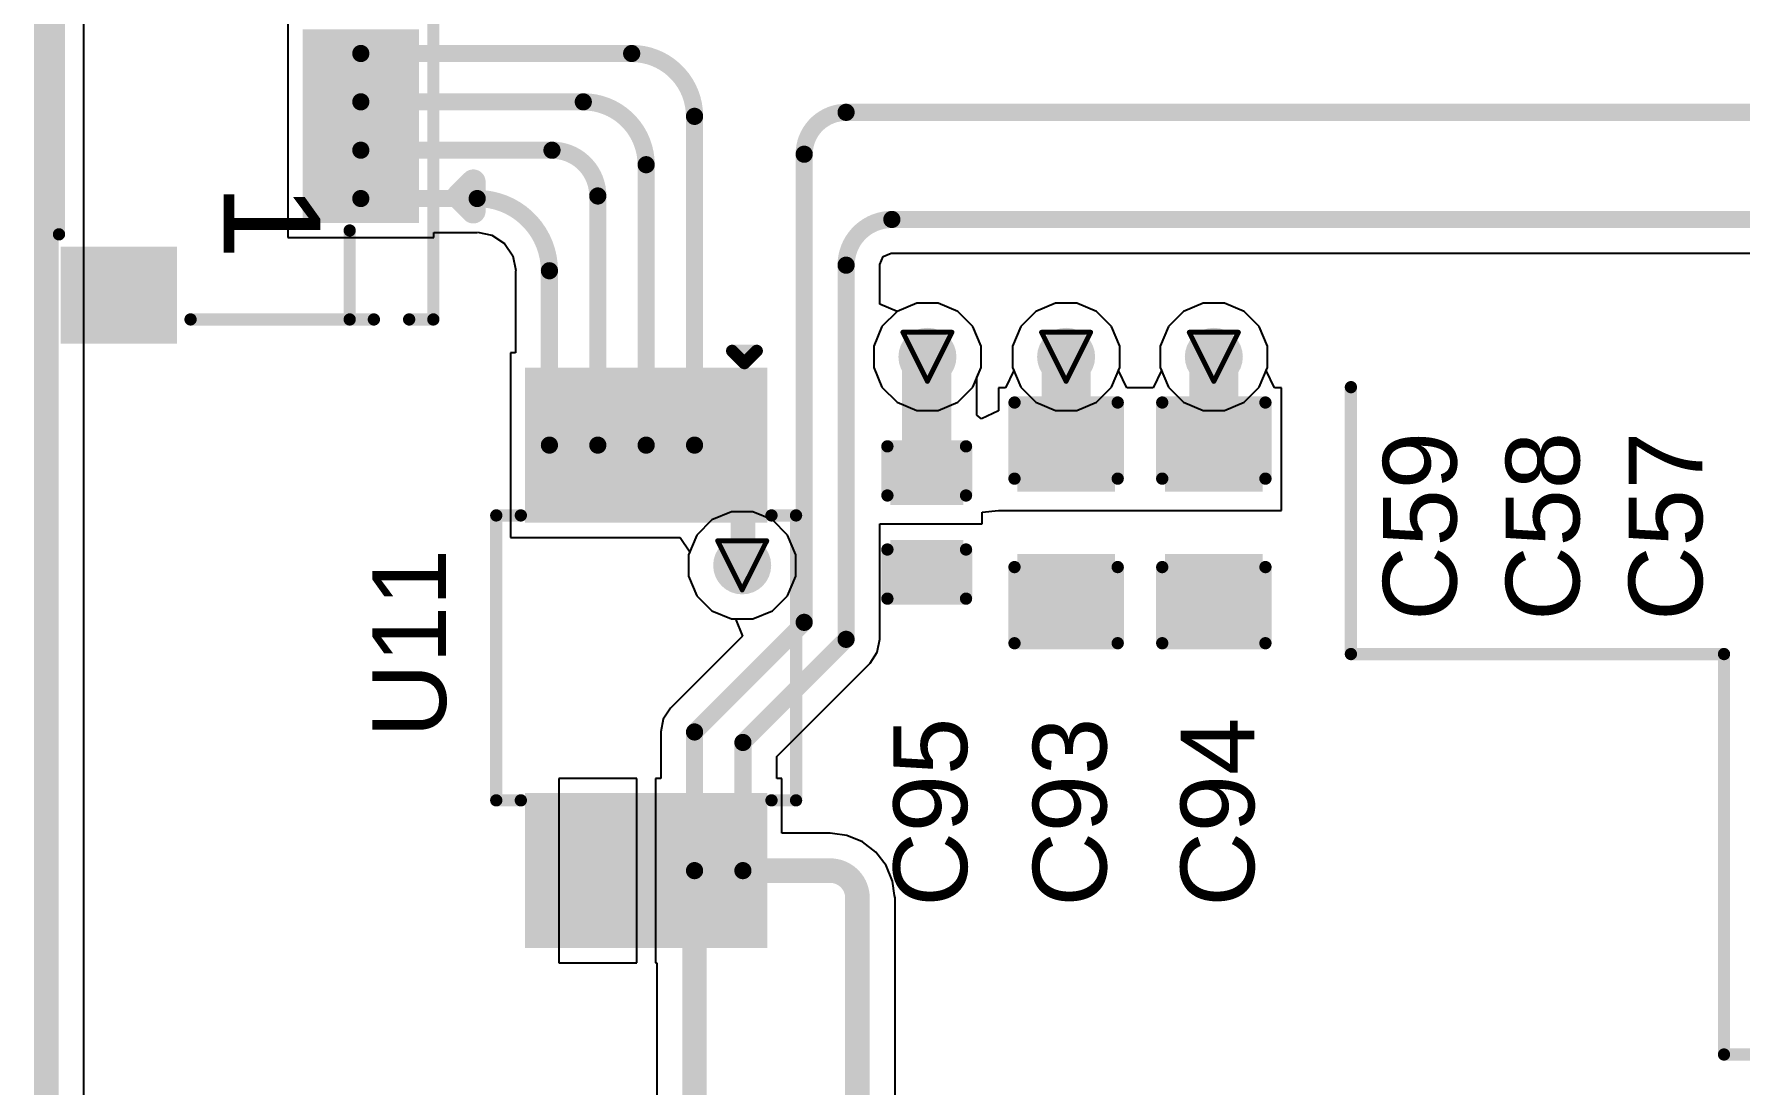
# Model space of a CAD drawing. Header units: inches. Extents: x 0 to 12.2, y 0 to 7.
# Drawn here: x -0.005 to 0.689, y 2.011 to 2.439 of the extents above; entities that cross this region are included whole.
import ezdxf

# ---------------------------------------------------------------- set-up
doc = ezdxf.new("R2010")
doc.units = ezdxf.units.IN
doc.header["$MEASUREMENT"] = 0
for name, color, linetype in [('Board Outline', 216, 'Continuous'), ('Bottom Layer', 5, 'Continuous'), ('Drill Drawing', 1, 'Continuous'), ('Layer 1', 16, 'Continuous'), ('Layer 2', 76, 'Continuous'), ('Top Layer', 1, 'Continuous'), ('Top Overlay', 2, 'Continuous'), ('Top Paste', 8, 'Continuous'), ('Top Solder', 216, 'Continuous'), ('Via Holes', 16, 'Continuous')]:
    doc.layers.add(name, color=color, linetype=linetype)
doc.styles.add('Arial', font='', dxfattribs={"height": 0.2})
doc.styles.get('Arial').set_extended_font_data('Arial')

# ---------------------------------------------------------------- blocks, each defined once
blk = doc.blocks.new('10_MSOP_20')
at = {"layer": 'Top Layer'}
for points in [[(-0.11417, 0.04528), (-0.05906, 0.04528), (-0.05906, 0.03346), (-0.11417, 0.03346)], [(0.05906, 0.04528), (0.11417, 0.04528), (0.11417, 0.03346), (0.05906, 0.03346)], [(-0.11417, 0.02559), (-0.05906, 0.02559), (-0.05906, 0.01378), (-0.11417, 0.01378)], [(0.05906, 0.02559), (0.11417, 0.02559), (0.11417, 0.01378), (0.05906, 0.01378)], [(-0.11417, 0.00591), (-0.05906, 0.00591), (-0.05906, -0.00591), (-0.11417, -0.00591)], [(0.05906, 0.00591), (0.11417, 0.00591), (0.11417, -0.00591), (0.05906, -0.00591)], [(-0.11417, -0.01378), (-0.05906, -0.01378), (-0.05906, -0.02559), (-0.11417, -0.02559)], [(0.05906, -0.01378), (0.11417, -0.01378), (0.11417, -0.02559), (0.05906, -0.02559)], [(-0.11417, -0.03346), (-0.05906, -0.03346), (-0.05906, -0.04528), (-0.11417, -0.04528)], [(0.05906, -0.03346), (0.11417, -0.03346), (0.11417, -0.04528), (0.05906, -0.04528)]]:
    blk.add_hatch(color=1, dxfattribs=at).paths.add_polyline_path(points)
at = {"layer": 'Top Paste'}
for points in [[(-0.11417, 0.04528), (-0.05906, 0.04528), (-0.05906, 0.03346), (-0.11417, 0.03346)], [(0.05906, 0.04528), (0.11417, 0.04528), (0.11417, 0.03346), (0.05906, 0.03346)], [(-0.11417, 0.02559), (-0.05906, 0.02559), (-0.05906, 0.01378), (-0.11417, 0.01378)], [(0.05906, 0.02559), (0.11417, 0.02559), (0.11417, 0.01378), (0.05906, 0.01378)], [(-0.11417, 0.00591), (-0.05906, 0.00591), (-0.05906, -0.00591), (-0.11417, -0.00591)], [(0.05906, 0.00591), (0.11417, 0.00591), (0.11417, -0.00591), (0.05906, -0.00591)], [(-0.11417, -0.01378), (-0.05906, -0.01378), (-0.05906, -0.02559), (-0.11417, -0.02559)], [(0.05906, -0.01378), (0.11417, -0.01378), (0.11417, -0.02559), (0.05906, -0.02559)], [(-0.11417, -0.03346), (-0.05906, -0.03346), (-0.05906, -0.04528), (-0.11417, -0.04528)], [(0.05906, -0.03346), (0.11417, -0.03346), (0.11417, -0.04528), (0.05906, -0.04528)]]:
    blk.add_hatch(color=8, dxfattribs=at).paths.add_polyline_path(points)
at = {"layer": 'Top Solder'}
for points in [[(-0.11817, 0.04928), (-0.05506, 0.04928), (-0.05506, 0.02946), (-0.11817, 0.02946)], [(0.05506, 0.04928), (0.11817, 0.04928), (0.11817, 0.02946), (0.05506, 0.02946)], [(-0.11817, 0.02959), (-0.05506, 0.02959), (-0.05506, 0.00978), (-0.11817, 0.00978)], [(0.05506, 0.02959), (0.11817, 0.02959), (0.11817, 0.00978), (0.05506, 0.00978)], [(-0.11817, 0.00991), (-0.05506, 0.00991), (-0.05506, -0.00991), (-0.11817, -0.00991)], [(0.05506, 0.00991), (0.11817, 0.00991), (0.11817, -0.00991), (0.05506, -0.00991)], [(-0.11817, -0.00978), (-0.05506, -0.00978), (-0.05506, -0.02959), (-0.11817, -0.02959)], [(0.05506, -0.00978), (0.11817, -0.00978), (0.11817, -0.02959), (0.05506, -0.02959)], [(-0.11817, -0.02946), (-0.05506, -0.02946), (-0.05506, -0.04928), (-0.11817, -0.04928)], [(0.05506, -0.02946), (0.11817, -0.02946), (0.11817, -0.04928), (0.05506, -0.04928)]]:
    blk.add_hatch(color=216, dxfattribs=at).paths.add_polyline_path(points)
at = {"layer": 'Top Overlay'}
for points in [[(0.058, 0.061, 0.005, 0.005, 0), (-0.058, 0.061, 0.005, 0.005, 0)], [(-0.058, 0.051, 0.005, 0.005, 0), (-0.058, 0.061, 0.005, 0.005, 0)], [(0.058, 0.051, 0.005, 0.005, 0), (0.058, 0.061, 0.005, 0.005, 0)], [(-0.12, 0.04, 0.005, 0.005, 0), (-0.125, 0.045, 0.005, 0.005, 0)], [(-0.125, 0.035, 0.005, 0.005, 0), (-0.125, 0.045, 0.005, 0.005, 0)], [(-0.125, 0.035, 0.005, 0.005, 0), (-0.12, 0.04, 0.005, 0.005, 0)], [(-0.058, -0.061, 0.005, 0.005, 0), (-0.058, -0.051, 0.005, 0.005, 0)], [(0.058, -0.061, 0.005, 0.005, 0), (0.058, -0.051, 0.005, 0.005, 0)], [(0.058, -0.061, 0.005, 0.005, 0), (-0.058, -0.061, 0.005, 0.005, 0)]]:
    blk.add_lwpolyline(points, format="xyseb", dxfattribs=at)
for points in [[(-0.05925, 0.061, 0.0025, 0.0025, 1), (-0.05675, 0.061, 0.0025, 0.0025, 1)], [(-0.05925, 0.061, 0.0025, 0.0025, 1), (-0.05675, 0.061, 0.0025, 0.0025, 1)], [(0.05675, 0.061, 0.0025, 0.0025, 1), (0.05925, 0.061, 0.0025, 0.0025, 1)], [(0.05675, 0.061, 0.0025, 0.0025, 1), (0.05925, 0.061, 0.0025, 0.0025, 1)], [(-0.05925, 0.051, 0.0025, 0.0025, 1), (-0.05675, 0.051, 0.0025, 0.0025, 1)], [(0.05675, 0.051, 0.0025, 0.0025, 1), (0.05925, 0.051, 0.0025, 0.0025, 1)], [(-0.12625, 0.045, 0.0025, 0.0025, 1), (-0.12375, 0.045, 0.0025, 0.0025, 1)], [(-0.12625, 0.045, 0.0025, 0.0025, 1), (-0.12375, 0.045, 0.0025, 0.0025, 1)], [(-0.12125, 0.04, 0.0025, 0.0025, 1), (-0.11875, 0.04, 0.0025, 0.0025, 1)], [(-0.12125, 0.04, 0.0025, 0.0025, 1), (-0.11875, 0.04, 0.0025, 0.0025, 1)], [(-0.12625, 0.035, 0.0025, 0.0025, 1), (-0.12375, 0.035, 0.0025, 0.0025, 1)], [(-0.12625, 0.035, 0.0025, 0.0025, 1), (-0.12375, 0.035, 0.0025, 0.0025, 1)], [(-0.05925, -0.051, 0.0025, 0.0025, 1), (-0.05675, -0.051, 0.0025, 0.0025, 1)], [(0.05675, -0.051, 0.0025, 0.0025, 1), (0.05925, -0.051, 0.0025, 0.0025, 1)], [(-0.05925, -0.061, 0.0025, 0.0025, 1), (-0.05675, -0.061, 0.0025, 0.0025, 1)], [(-0.05925, -0.061, 0.0025, 0.0025, 1), (-0.05675, -0.061, 0.0025, 0.0025, 1)], [(0.05675, -0.061, 0.0025, 0.0025, 1), (0.05925, -0.061, 0.0025, 0.0025, 1)], [(0.05675, -0.061, 0.0025, 0.0025, 1), (0.05925, -0.061, 0.0025, 0.0025, 1)]]:
    blk.add_lwpolyline(points, format="xyseb", close=True, dxfattribs=at)
blk = doc.blocks.new('FH34SRJ_40S_0_5SH_50__193')
at = {"layer": 'Top Layer'}
for points in [[(0.3189, 0.0689), (0.33071, 0.0689), (0.33071, 0.02953), (0.3189, 0.02953)], [(0.33858, 0.0689), (0.35039, 0.0689), (0.35039, 0.02953), (0.33858, 0.02953)], [(0.35827, 0.0689), (0.37008, 0.0689), (0.37008, 0.02953), (0.35827, 0.02953)], [(0.37795, 0.0689), (0.38976, 0.0689), (0.38976, 0.02953), (0.37795, 0.02953)], [(0.40748, -0.02953), (0.43897, -0.02953), (0.43897, -0.0689), (0.40748, -0.0689)]]:
    blk.add_hatch(color=1, dxfattribs=at).paths.add_polyline_path(points)
at = {"layer": 'Top Paste'}
for points in [[(0.3189, 0.0689), (0.33071, 0.0689), (0.33071, 0.02953), (0.3189, 0.02953)], [(0.33858, 0.0689), (0.35039, 0.0689), (0.35039, 0.02953), (0.33858, 0.02953)], [(0.35827, 0.0689), (0.37008, 0.0689), (0.37008, 0.02953), (0.35827, 0.02953)], [(0.37795, 0.0689), (0.38976, 0.0689), (0.38976, 0.02953), (0.37795, 0.02953)], [(0.40748, -0.02953), (0.43897, -0.02953), (0.43897, -0.0689), (0.40748, -0.0689)]]:
    blk.add_hatch(color=8, dxfattribs=at).paths.add_polyline_path(points)
at = {"layer": 'Top Solder'}
for points in [[(0.3149, 0.0729), (0.33471, 0.0729), (0.33471, 0.02553), (0.3149, 0.02553)], [(0.33458, 0.0729), (0.35439, 0.0729), (0.35439, 0.02553), (0.33458, 0.02553)], [(0.35427, 0.0729), (0.37408, 0.0729), (0.37408, 0.02553), (0.35427, 0.02553)], [(0.37395, 0.0729), (0.39376, 0.0729), (0.39376, 0.02553), (0.37395, 0.02553)], [(0.40348, -0.02553), (0.44297, -0.02553), (0.44297, -0.0729), (0.40348, -0.0729)]]:
    blk.add_hatch(color=216, dxfattribs=at).paths.add_polyline_path(points)
at = {"layer": 'Top Overlay'}
for points in [[(0.389, 0.095, 0.01, 0.01, 0), (0.377, 0.095, 0.01, 0.01, 0)], [(0.383, 0.089, 0.01, 0.01, 0), (0.377, 0.095, 0.01, 0.01, 0)], [(0.383, 0.089, 0.01, 0.01, 0), (0.389, 0.095, 0.01, 0.01, 0)], [(0.43307, 0.07874, 0.005, 0.005, 0), (-0.43346, 0.07874, 0.005, 0.005, 0)], [(0.43308, 0.06889, 0.005, 0.005, 0), (0.43308, 0.07873, 0.005, 0.005, 0)], [(0.43308, 0.04469, 0.005, 0.005, 0), (0.43308, 0.05453, 0.005, 0.005, 0)], [(0.43307, 0.04469, 0.005, 0.005, 0), (0.39685, 0.04469, 0.005, 0.005, 0)], [(0.43307, -0.02008, 0.005, 0.005, 0), (0.43307, 0.04469, 0.005, 0.005, 0)], [(0.39842, -0.07362, 0.005, 0.005, 0), (-0.40197, -0.07362, 0.005, 0.005, 0)]]:
    blk.add_lwpolyline(points, format="xyseb", dxfattribs=at)
for points in [[(0.3745, 0.095, 0.005, 0.005, 1), (0.3795, 0.095, 0.005, 0.005, 1)], [(0.3745, 0.095, 0.005, 0.005, 1), (0.3795, 0.095, 0.005, 0.005, 1)], [(0.3865, 0.095, 0.005, 0.005, 1), (0.3915, 0.095, 0.005, 0.005, 1)], [(0.3865, 0.095, 0.005, 0.005, 1), (0.3915, 0.095, 0.005, 0.005, 1)], [(0.3805, 0.089, 0.005, 0.005, 1), (0.3855, 0.089, 0.005, 0.005, 1)], [(0.3805, 0.089, 0.005, 0.005, 1), (0.3855, 0.089, 0.005, 0.005, 1)], [(0.43182, 0.07874, 0.0025, 0.0025, 1), (0.43432, 0.07874, 0.0025, 0.0025, 1)], [(0.43183, 0.07873, 0.0025, 0.0025, 1), (0.43433, 0.07873, 0.0025, 0.0025, 1)], [(0.43183, 0.06889, 0.0025, 0.0025, 1), (0.43433, 0.06889, 0.0025, 0.0025, 1)], [(0.43183, 0.05453, 0.0025, 0.0025, 1), (0.43433, 0.05453, 0.0025, 0.0025, 1)], [(0.3956, 0.04469, 0.0025, 0.0025, 1), (0.3981, 0.04469, 0.0025, 0.0025, 1)], [(0.43182, 0.04469, 0.0025, 0.0025, 1), (0.43432, 0.04469, 0.0025, 0.0025, 1)], [(0.43182, 0.04469, 0.0025, 0.0025, 1), (0.43432, 0.04469, 0.0025, 0.0025, 1)], [(0.43183, 0.04469, 0.0025, 0.0025, 1), (0.43433, 0.04469, 0.0025, 0.0025, 1)], [(0.43182, -0.02008, 0.0025, 0.0025, 1), (0.43432, -0.02008, 0.0025, 0.0025, 1)], [(0.39717, -0.07362, 0.0025, 0.0025, 1), (0.39967, -0.07362, 0.0025, 0.0025, 1)]]:
    blk.add_lwpolyline(points, format="xyseb", close=True, dxfattribs=at)
at = {"layer": 'Top Overlay', "style": 'Arial'}
blk.add_text('1', height=0.03937, dxfattribs=at).set_placement((0.37795, -0.00657))
blk = doc.blocks.new('C___0402_261')
at = {"layer": 'Top Layer'}
for points in [[(-0.0275, -0.0125), (-0.0275, 0.0125), (-0.0095, 0.0125), (-0.0095, -0.0125)], [(0.0095, -0.0125), (0.0095, 0.0125), (0.0275, 0.0125), (0.0275, -0.0125)]]:
    blk.add_hatch(color=1, dxfattribs=at).paths.add_polyline_path(points)
at = {"layer": 'Top Paste'}
for points in [[(-0.0275, -0.0125), (-0.0275, 0.0125), (-0.0095, 0.0125), (-0.0095, -0.0125)], [(0.0095, -0.0125), (0.0095, 0.0125), (0.0275, 0.0125), (0.0275, -0.0125)]]:
    blk.add_hatch(color=8, dxfattribs=at).paths.add_polyline_path(points)
at = {"layer": 'Top Solder'}
for points in [[(-0.02986, -0.01486), (-0.02986, 0.01486), (-0.00714, 0.01486), (-0.00714, -0.01486)], [(0.00714, -0.01486), (0.00714, 0.01486), (0.02986, 0.01486), (0.02986, -0.01486)]]:
    blk.add_hatch(color=216, dxfattribs=at).paths.add_polyline_path(points)
at = {"layer": 'Top Overlay'}
for points in [[(-0.031, 0.016, 0.005, 0.005, 0), (-0.011, 0.016, 0.005, 0.005, 0)], [(-0.031, 0.016, 0.005, 0.005, 0), (-0.031, -0.016, 0.005, 0.005, 0)], [(0.011, 0.016, 0.005, 0.005, 0), (0.031, 0.016, 0.005, 0.005, 0)], [(0.031, 0.016, 0.005, 0.005, 0), (0.031, -0.016, 0.005, 0.005, 0)], [(-0.031, -0.016, 0.005, 0.005, 0), (-0.011, -0.016, 0.005, 0.005, 0)], [(0.011, -0.016, 0.005, 0.005, 0), (0.031, -0.016, 0.005, 0.005, 0)]]:
    blk.add_lwpolyline(points, format="xyseb", dxfattribs=at)
for points in [[(-0.03225, 0.016, 0.0025, 0.0025, 1), (-0.02975, 0.016, 0.0025, 0.0025, 1)], [(-0.03225, 0.016, 0.0025, 0.0025, 1), (-0.02975, 0.016, 0.0025, 0.0025, 1)], [(-0.01225, 0.016, 0.0025, 0.0025, 1), (-0.00975, 0.016, 0.0025, 0.0025, 1)], [(0.00975, 0.016, 0.0025, 0.0025, 1), (0.01225, 0.016, 0.0025, 0.0025, 1)], [(0.02975, 0.016, 0.0025, 0.0025, 1), (0.03225, 0.016, 0.0025, 0.0025, 1)], [(0.02975, 0.016, 0.0025, 0.0025, 1), (0.03225, 0.016, 0.0025, 0.0025, 1)], [(-0.03225, -0.016, 0.0025, 0.0025, 1), (-0.02975, -0.016, 0.0025, 0.0025, 1)], [(-0.03225, -0.016, 0.0025, 0.0025, 1), (-0.02975, -0.016, 0.0025, 0.0025, 1)], [(-0.01225, -0.016, 0.0025, 0.0025, 1), (-0.00975, -0.016, 0.0025, 0.0025, 1)], [(0.00975, -0.016, 0.0025, 0.0025, 1), (0.01225, -0.016, 0.0025, 0.0025, 1)], [(0.02975, -0.016, 0.0025, 0.0025, 1), (0.03225, -0.016, 0.0025, 0.0025, 1)], [(0.02975, -0.016, 0.0025, 0.0025, 1), (0.03225, -0.016, 0.0025, 0.0025, 1)]]:
    blk.add_lwpolyline(points, format="xyseb", close=True, dxfattribs=at)
blk = doc.blocks.new('C___0603_262')
at = {"layer": 'Top Layer'}
for points in [[(-0.015, 0.0175), (-0.015, -0.0175), (-0.045, -0.0175), (-0.045, 0.0175)], [(0.045, 0.0175), (0.045, -0.0175), (0.015, -0.0175), (0.015, 0.0175)]]:
    blk.add_hatch(color=1, dxfattribs=at).paths.add_polyline_path(points)
at = {"layer": 'Top Paste'}
for points in [[(-0.015, 0.0175), (-0.015, -0.0175), (-0.045, -0.0175), (-0.045, 0.0175)], [(0.045, 0.0175), (0.045, -0.0175), (0.015, -0.0175), (0.015, 0.0175)]]:
    blk.add_hatch(color=8, dxfattribs=at).paths.add_polyline_path(points)
at = {"layer": 'Top Solder'}
for points in [[(-0.01264, 0.01986), (-0.01264, -0.01986), (-0.04736, -0.01986), (-0.04736, 0.01986)], [(0.04736, 0.01986), (0.04736, -0.01986), (0.01264, -0.01986), (0.01264, 0.01986)]]:
    blk.add_hatch(color=216, dxfattribs=at).paths.add_polyline_path(points)
at = {"layer": 'Top Overlay'}
for points in [[(-0.049, 0.021, 0.005, 0.005, 0), (-0.049, -0.021, 0.005, 0.005, 0)], [(-0.049, 0.021, 0.005, 0.005, 0), (-0.018, 0.021, 0.005, 0.005, 0)], [(0.018, 0.021, 0.005, 0.005, 0), (0.049, 0.021, 0.005, 0.005, 0)], [(0.049, 0.021, 0.005, 0.005, 0), (0.049, -0.021, 0.005, 0.005, 0)], [(-0.049, -0.021, 0.005, 0.005, 0), (-0.018, -0.021, 0.005, 0.005, 0)], [(0.018, -0.021, 0.005, 0.005, 0), (0.049, -0.021, 0.005, 0.005, 0)]]:
    blk.add_lwpolyline(points, format="xyseb", dxfattribs=at)
for points in [[(-0.05025, 0.021, 0.0025, 0.0025, 1), (-0.04775, 0.021, 0.0025, 0.0025, 1)], [(-0.05025, 0.021, 0.0025, 0.0025, 1), (-0.04775, 0.021, 0.0025, 0.0025, 1)], [(-0.01925, 0.021, 0.0025, 0.0025, 1), (-0.01675, 0.021, 0.0025, 0.0025, 1)], [(0.01675, 0.021, 0.0025, 0.0025, 1), (0.01925, 0.021, 0.0025, 0.0025, 1)], [(0.04775, 0.021, 0.0025, 0.0025, 1), (0.05025, 0.021, 0.0025, 0.0025, 1)], [(0.04775, 0.021, 0.0025, 0.0025, 1), (0.05025, 0.021, 0.0025, 0.0025, 1)], [(-0.05025, -0.021, 0.0025, 0.0025, 1), (-0.04775, -0.021, 0.0025, 0.0025, 1)], [(-0.05025, -0.021, 0.0025, 0.0025, 1), (-0.04775, -0.021, 0.0025, 0.0025, 1)], [(-0.01925, -0.021, 0.0025, 0.0025, 1), (-0.01675, -0.021, 0.0025, 0.0025, 1)], [(0.01675, -0.021, 0.0025, 0.0025, 1), (0.01925, -0.021, 0.0025, 0.0025, 1)], [(0.04775, -0.021, 0.0025, 0.0025, 1), (0.05025, -0.021, 0.0025, 0.0025, 1)], [(0.04775, -0.021, 0.0025, 0.0025, 1), (0.05025, -0.021, 0.0025, 0.0025, 1)]]:
    blk.add_lwpolyline(points, format="xyseb", close=True, dxfattribs=at)
blk = doc.blocks.new('C___0603_263')
at = {"layer": 'Top Layer'}
for points in [[(-0.015, 0.0175), (-0.015, -0.0175), (-0.045, -0.0175), (-0.045, 0.0175)], [(0.045, 0.0175), (0.045, -0.0175), (0.015, -0.0175), (0.015, 0.0175)]]:
    blk.add_hatch(color=1, dxfattribs=at).paths.add_polyline_path(points)
at = {"layer": 'Top Paste'}
for points in [[(-0.015, 0.0175), (-0.015, -0.0175), (-0.045, -0.0175), (-0.045, 0.0175)], [(0.045, 0.0175), (0.045, -0.0175), (0.015, -0.0175), (0.015, 0.0175)]]:
    blk.add_hatch(color=8, dxfattribs=at).paths.add_polyline_path(points)
at = {"layer": 'Top Solder'}
for points in [[(-0.01264, 0.01986), (-0.01264, -0.01986), (-0.04736, -0.01986), (-0.04736, 0.01986)], [(0.04736, 0.01986), (0.04736, -0.01986), (0.01264, -0.01986), (0.01264, 0.01986)]]:
    blk.add_hatch(color=216, dxfattribs=at).paths.add_polyline_path(points)
at = {"layer": 'Top Overlay'}
for points in [[(-0.049, 0.021, 0.005, 0.005, 0), (-0.049, -0.021, 0.005, 0.005, 0)], [(-0.049, 0.021, 0.005, 0.005, 0), (-0.018, 0.021, 0.005, 0.005, 0)], [(0.018, 0.021, 0.005, 0.005, 0), (0.049, 0.021, 0.005, 0.005, 0)], [(0.049, 0.021, 0.005, 0.005, 0), (0.049, -0.021, 0.005, 0.005, 0)], [(-0.049, -0.021, 0.005, 0.005, 0), (-0.018, -0.021, 0.005, 0.005, 0)], [(0.018, -0.021, 0.005, 0.005, 0), (0.049, -0.021, 0.005, 0.005, 0)]]:
    blk.add_lwpolyline(points, format="xyseb", dxfattribs=at)
for points in [[(-0.05025, 0.021, 0.0025, 0.0025, 1), (-0.04775, 0.021, 0.0025, 0.0025, 1)], [(-0.05025, 0.021, 0.0025, 0.0025, 1), (-0.04775, 0.021, 0.0025, 0.0025, 1)], [(-0.01925, 0.021, 0.0025, 0.0025, 1), (-0.01675, 0.021, 0.0025, 0.0025, 1)], [(0.01675, 0.021, 0.0025, 0.0025, 1), (0.01925, 0.021, 0.0025, 0.0025, 1)], [(0.04775, 0.021, 0.0025, 0.0025, 1), (0.05025, 0.021, 0.0025, 0.0025, 1)], [(0.04775, 0.021, 0.0025, 0.0025, 1), (0.05025, 0.021, 0.0025, 0.0025, 1)], [(-0.05025, -0.021, 0.0025, 0.0025, 1), (-0.04775, -0.021, 0.0025, 0.0025, 1)], [(-0.05025, -0.021, 0.0025, 0.0025, 1), (-0.04775, -0.021, 0.0025, 0.0025, 1)], [(-0.01925, -0.021, 0.0025, 0.0025, 1), (-0.01675, -0.021, 0.0025, 0.0025, 1)], [(0.01675, -0.021, 0.0025, 0.0025, 1), (0.01925, -0.021, 0.0025, 0.0025, 1)], [(0.04775, -0.021, 0.0025, 0.0025, 1), (0.05025, -0.021, 0.0025, 0.0025, 1)], [(0.04775, -0.021, 0.0025, 0.0025, 1), (0.05025, -0.021, 0.0025, 0.0025, 1)]]:
    blk.add_lwpolyline(points, format="xyseb", close=True, dxfattribs=at)

msp = doc.modelspace()

# ---------------------------------------------------------------- hatches: boundary and pattern name
at = {"layer": 'Bottom Layer'}
h = msp.add_hatch(color=5, dxfattribs=at)
edge = h.paths.add_edge_path()
edge.add_arc((0.35856, 2.30761), 0.01181, 0, 360)
h = msp.add_hatch(color=5, dxfattribs=at)
edge = h.paths.add_edge_path()
edge.add_arc((0.415, 2.30761), 0.01181, 0, 360)
h = msp.add_hatch(color=5, dxfattribs=at)
edge = h.paths.add_edge_path()
edge.add_arc((0.47512, 2.30761), 0.01181, 0, 360)
h = msp.add_hatch(color=5, dxfattribs=at)
edge = h.paths.add_edge_path()
edge.add_arc((0.28317, 2.2227), 0.01181, 0, 360)
at = {"layer": 'Layer 1'}
h = msp.add_hatch(color=16, dxfattribs=at)
edge = h.paths.add_edge_path()
edge.add_arc((0.35856, 2.30761), 0.01181, 0, 360)
h = msp.add_hatch(color=16, dxfattribs=at)
edge = h.paths.add_edge_path()
edge.add_arc((0.415, 2.30761), 0.01181, 0, 360)
h = msp.add_hatch(color=16, dxfattribs=at)
edge = h.paths.add_edge_path()
edge.add_arc((0.47512, 2.30761), 0.01181, 0, 360)
h = msp.add_hatch(color=16, dxfattribs=at)
edge = h.paths.add_edge_path()
edge.add_arc((0.28317, 2.2227), 0.01181, 0, 360)
at = {"layer": 'Layer 2'}
h = msp.add_hatch(color=76, dxfattribs=at)
edge = h.paths.add_edge_path()
edge.add_arc((0.35856, 2.30761), 0.01181, 0, 360)
h = msp.add_hatch(color=76, dxfattribs=at)
edge = h.paths.add_edge_path()
edge.add_arc((0.415, 2.30761), 0.01181, 0, 360)
h = msp.add_hatch(color=76, dxfattribs=at)
edge = h.paths.add_edge_path()
edge.add_arc((0.47512, 2.30761), 0.01181, 0, 360)
h = msp.add_hatch(color=76, dxfattribs=at)
edge = h.paths.add_edge_path()
edge.add_arc((0.28317, 2.2227), 0.01181, 0, 360)
at = {"layer": 'Top Layer'}
h = msp.add_hatch(color=1, dxfattribs=at)
edge = h.paths.add_edge_path()
edge.add_arc((0.35856, 2.30761), 0.01181, 0, 360)
h = msp.add_hatch(color=1, dxfattribs=at)
edge = h.paths.add_edge_path()
edge.add_arc((0.415, 2.30761), 0.01181, 0, 360)
h = msp.add_hatch(color=1, dxfattribs=at)
edge = h.paths.add_edge_path()
edge.add_arc((0.47512, 2.30761), 0.01181, 0, 360)
h = msp.add_hatch(color=1, dxfattribs=at)
edge = h.paths.add_edge_path()
edge.add_arc((0.28317, 2.2227), 0.01181, 0, 360)
at = {"layer": 'Via Holes'}
h = msp.add_hatch(color=7, dxfattribs=at)
edge = h.paths.add_edge_path()
edge.add_arc((0.35856, 2.30761), 0.00591, 0, 360)
h = msp.add_hatch(color=7, dxfattribs=at)
edge = h.paths.add_edge_path()
edge.add_arc((0.415, 2.30761), 0.00591, 0, 360)
h = msp.add_hatch(color=7, dxfattribs=at)
edge = h.paths.add_edge_path()
edge.add_arc((0.47512, 2.30761), 0.00591, 0, 360)
h = msp.add_hatch(color=7, dxfattribs=at)
edge = h.paths.add_edge_path()
edge.add_arc((0.28317, 2.2227), 0.00591, 0, 360)

# ---------------------------------------------------------------- linework, layer by layer
at = {"layer": 'Board Outline'}
msp.add_lwpolyline([(0, 0, 0.01, 0.01, 0), (0, 4.72441, 0.01, 0.01, 0)], format="xyseb", dxfattribs=at)
at = {"layer": 'Bottom Layer'}
for p, q in [((0.01529, 0.16319), (0.01529, 4.56122)), ((0.3462, 2.3261), (0.34007, 2.31997)), ((0.35422, 2.32942), (0.3462, 2.3261)), ((0.3629, 2.32942), (0.35422, 2.32942)), ((0.37091, 2.3261), (0.3629, 2.32942)), ((0.37705, 2.31997), (0.37091, 2.3261)), ((0.40264, 2.3261), (0.39651, 2.31997)), ((0.41066, 2.32942), (0.40264, 2.3261)), ((0.41933, 2.32942), (0.41066, 2.32942)), ((0.42735, 2.3261), (0.41933, 2.32942)), ((0.43349, 2.31997), (0.42735, 2.3261)), ((0.46276, 2.3261), (0.45662, 2.31997)), ((0.47078, 2.32942), (0.46276, 2.3261)), ((0.47945, 2.32942), (0.47078, 2.32942)), ((0.48747, 2.3261), (0.47945, 2.32942)), ((0.49361, 2.31997), (0.48747, 2.3261)), ((0.34007, 2.31997), (0.33675, 2.31195)), ((0.38037, 2.31195), (0.37705, 2.31997)), ((0.39651, 2.31997), (0.39318, 2.31195)), ((0.43681, 2.31195), (0.43349, 2.31997)), ((0.45662, 2.31997), (0.4533, 2.31195)), ((0.49693, 2.31195), (0.49361, 2.31997)), ((0.33675, 2.31195), (0.33675, 2.30327)), ((0.38037, 2.30327), (0.38037, 2.31195)), ((0.39318, 2.31195), (0.39318, 2.30327)), ((0.43681, 2.30327), (0.43681, 2.31195)), ((0.4533, 2.31195), (0.4533, 2.30327)), ((0.49693, 2.30327), (0.49693, 2.31195)), ((0.33675, 2.30327), (0.34007, 2.29526)), ((0.37705, 2.29526), (0.38037, 2.30327)), ((0.39318, 2.30327), (0.39651, 2.29526)), ((0.43349, 2.29526), (0.43681, 2.30327)), ((0.4533, 2.30327), (0.45662, 2.29526)), ((0.49361, 2.29526), (0.49693, 2.30327)), ((0.34007, 2.29526), (0.3462, 2.28912)), ((0.37091, 2.28912), (0.37705, 2.29526)), ((0.39651, 2.29526), (0.40264, 2.28912)), ((0.42735, 2.28912), (0.43349, 2.29526)), ((0.45662, 2.29526), (0.46276, 2.28912)), ((0.48747, 2.28912), (0.49361, 2.29526)), ((0.3462, 2.28912), (0.35422, 2.2858)), ((0.35422, 2.2858), (0.3629, 2.2858)), ((0.3629, 2.2858), (0.37091, 2.28912)), ((0.40264, 2.28912), (0.41066, 2.2858)), ((0.41066, 2.2858), (0.41933, 2.2858)), ((0.41933, 2.2858), (0.42735, 2.28912)), ((0.46276, 2.28912), (0.47078, 2.2858)), ((0.47078, 2.2858), (0.47945, 2.2858)), ((0.47945, 2.2858), (0.48747, 2.28912)), ((0.27883, 2.24452), (0.27082, 2.24119)), ((0.28751, 2.24452), (0.27883, 2.24452)), ((0.29553, 2.24119), (0.28751, 2.24452)), ((0.27082, 2.24119), (0.26468, 2.23506)), ((0.30166, 2.23506), (0.29553, 2.24119)), ((0.26468, 2.23506), (0.26136, 2.22704)), ((0.30498, 2.22704), (0.30166, 2.23506)), ((0.26136, 2.22704), (0.26136, 2.21837)), ((0.30498, 2.21837), (0.30498, 2.22704)), ((0.26136, 2.21837), (0.26468, 2.21035)), ((0.30166, 2.21035), (0.30498, 2.21837)), ((0.26468, 2.21035), (0.27082, 2.20421)), ((0.29553, 2.20421), (0.30166, 2.21035)), ((0.27082, 2.20421), (0.27883, 2.20089)), ((0.27883, 2.20089), (0.28751, 2.20089)), ((0.28751, 2.20089), (0.29553, 2.20421))]:
    msp.add_line(p, q, dxfattribs=at)
at = {"layer": 'Drill Drawing'}
for points in [[(0.34856, 2.31761, 0.002, 0.002, 0), (0.36856, 2.31761, 0.002, 0.002, 0)], [(0.34856, 2.31761, 0.002, 0.002, 0), (0.35856, 2.29761, 0.002, 0.002, 0)], [(0.35856, 2.29761, 0.002, 0.002, 0), (0.36856, 2.31761, 0.002, 0.002, 0)], [(0.405, 2.31761, 0.002, 0.002, 0), (0.425, 2.31761, 0.002, 0.002, 0)], [(0.405, 2.31761, 0.002, 0.002, 0), (0.415, 2.29761, 0.002, 0.002, 0)], [(0.415, 2.29761, 0.002, 0.002, 0), (0.425, 2.31761, 0.002, 0.002, 0)], [(0.46512, 2.31761, 0.002, 0.002, 0), (0.48512, 2.31761, 0.002, 0.002, 0)], [(0.46512, 2.31761, 0.002, 0.002, 0), (0.47512, 2.29761, 0.002, 0.002, 0)], [(0.47512, 2.29761, 0.002, 0.002, 0), (0.48512, 2.31761, 0.002, 0.002, 0)], [(0.27317, 2.2327, 0.002, 0.002, 0), (0.29317, 2.2327, 0.002, 0.002, 0)], [(0.27317, 2.2327, 0.002, 0.002, 0), (0.28317, 2.2127, 0.002, 0.002, 0)], [(0.28317, 2.2127, 0.002, 0.002, 0), (0.29317, 2.2327, 0.002, 0.002, 0)]]:
    msp.add_lwpolyline(points, format="xyseb", dxfattribs=at)
for points in [[(0.34806, 2.31761, 0.001, 0.001, 1), (0.34906, 2.31761, 0.001, 0.001, 1)], [(0.34806, 2.31761, 0.001, 0.001, 1), (0.34906, 2.31761, 0.001, 0.001, 1)], [(0.36806, 2.31761, 0.001, 0.001, 1), (0.36906, 2.31761, 0.001, 0.001, 1)], [(0.36806, 2.31761, 0.001, 0.001, 1), (0.36906, 2.31761, 0.001, 0.001, 1)], [(0.4045, 2.31761, 0.001, 0.001, 1), (0.4055, 2.31761, 0.001, 0.001, 1)], [(0.4045, 2.31761, 0.001, 0.001, 1), (0.4055, 2.31761, 0.001, 0.001, 1)], [(0.4245, 2.31761, 0.001, 0.001, 1), (0.4255, 2.31761, 0.001, 0.001, 1)], [(0.4245, 2.31761, 0.001, 0.001, 1), (0.4255, 2.31761, 0.001, 0.001, 1)], [(0.46462, 2.31761, 0.001, 0.001, 1), (0.46562, 2.31761, 0.001, 0.001, 1)], [(0.46462, 2.31761, 0.001, 0.001, 1), (0.46562, 2.31761, 0.001, 0.001, 1)], [(0.48462, 2.31761, 0.001, 0.001, 1), (0.48562, 2.31761, 0.001, 0.001, 1)], [(0.48462, 2.31761, 0.001, 0.001, 1), (0.48562, 2.31761, 0.001, 0.001, 1)], [(0.35806, 2.29761, 0.001, 0.001, 1), (0.35906, 2.29761, 0.001, 0.001, 1)], [(0.35806, 2.29761, 0.001, 0.001, 1), (0.35906, 2.29761, 0.001, 0.001, 1)], [(0.4145, 2.29761, 0.001, 0.001, 1), (0.4155, 2.29761, 0.001, 0.001, 1)], [(0.4145, 2.29761, 0.001, 0.001, 1), (0.4155, 2.29761, 0.001, 0.001, 1)], [(0.47462, 2.29761, 0.001, 0.001, 1), (0.47562, 2.29761, 0.001, 0.001, 1)], [(0.47462, 2.29761, 0.001, 0.001, 1), (0.47562, 2.29761, 0.001, 0.001, 1)], [(0.27267, 2.2327, 0.001, 0.001, 1), (0.27367, 2.2327, 0.001, 0.001, 1)], [(0.27267, 2.2327, 0.001, 0.001, 1), (0.27367, 2.2327, 0.001, 0.001, 1)], [(0.29267, 2.2327, 0.001, 0.001, 1), (0.29367, 2.2327, 0.001, 0.001, 1)], [(0.29267, 2.2327, 0.001, 0.001, 1), (0.29367, 2.2327, 0.001, 0.001, 1)], [(0.28267, 2.2127, 0.001, 0.001, 1), (0.28367, 2.2127, 0.001, 0.001, 1)], [(0.28267, 2.2127, 0.001, 0.001, 1), (0.28367, 2.2127, 0.001, 0.001, 1)]]:
    msp.add_lwpolyline(points, format="xyseb", close=True, dxfattribs=at)
at = {"layer": 'Layer 1'}
for p, q in [((0.01529, 0.16319), (0.01529, 4.56122)), ((0.3462, 2.3261), (0.34007, 2.31997)), ((0.35422, 2.32942), (0.3462, 2.3261)), ((0.3629, 2.32942), (0.35422, 2.32942)), ((0.37091, 2.3261), (0.3629, 2.32942)), ((0.37705, 2.31997), (0.37091, 2.3261)), ((0.40264, 2.3261), (0.39651, 2.31997)), ((0.41066, 2.32942), (0.40264, 2.3261)), ((0.41933, 2.32942), (0.41066, 2.32942)), ((0.42735, 2.3261), (0.41933, 2.32942)), ((0.43349, 2.31997), (0.42735, 2.3261)), ((0.46276, 2.3261), (0.45662, 2.31997)), ((0.47078, 2.32942), (0.46276, 2.3261)), ((0.47945, 2.32942), (0.47078, 2.32942)), ((0.48747, 2.3261), (0.47945, 2.32942)), ((0.49361, 2.31997), (0.48747, 2.3261)), ((0.34007, 2.31997), (0.33675, 2.31195)), ((0.38037, 2.31195), (0.37705, 2.31997)), ((0.39651, 2.31997), (0.39318, 2.31195)), ((0.43681, 2.31195), (0.43349, 2.31997)), ((0.45662, 2.31997), (0.4533, 2.31195)), ((0.49693, 2.31195), (0.49361, 2.31997)), ((0.33675, 2.31195), (0.33675, 2.30327)), ((0.38037, 2.30327), (0.38037, 2.31195)), ((0.39318, 2.31195), (0.39318, 2.30327)), ((0.43681, 2.30327), (0.43681, 2.31195)), ((0.4533, 2.31195), (0.4533, 2.30327)), ((0.49693, 2.30327), (0.49693, 2.31195)), ((0.33675, 2.30327), (0.34007, 2.29526)), ((0.37705, 2.29526), (0.38037, 2.30327)), ((0.39318, 2.30327), (0.39651, 2.29526)), ((0.43349, 2.29526), (0.43681, 2.30327)), ((0.4533, 2.30327), (0.45662, 2.29526)), ((0.49361, 2.29526), (0.49693, 2.30327)), ((0.34007, 2.29526), (0.3462, 2.28912)), ((0.37091, 2.28912), (0.37705, 2.29526)), ((0.39651, 2.29526), (0.40264, 2.28912)), ((0.42735, 2.28912), (0.43349, 2.29526)), ((0.45662, 2.29526), (0.46276, 2.28912)), ((0.48747, 2.28912), (0.49361, 2.29526)), ((0.3462, 2.28912), (0.35422, 2.2858)), ((0.35422, 2.2858), (0.3629, 2.2858)), ((0.3629, 2.2858), (0.37091, 2.28912)), ((0.40264, 2.28912), (0.41066, 2.2858)), ((0.41066, 2.2858), (0.41933, 2.2858)), ((0.41933, 2.2858), (0.42735, 2.28912)), ((0.46276, 2.28912), (0.47078, 2.2858)), ((0.47078, 2.2858), (0.47945, 2.2858)), ((0.47945, 2.2858), (0.48747, 2.28912)), ((0.27883, 2.24452), (0.27082, 2.24119)), ((0.28751, 2.24452), (0.27883, 2.24452)), ((0.29553, 2.24119), (0.28751, 2.24452)), ((0.27082, 2.24119), (0.26468, 2.23506)), ((0.30166, 2.23506), (0.29553, 2.24119)), ((0.26468, 2.23506), (0.26136, 2.22704)), ((0.30498, 2.22704), (0.30166, 2.23506)), ((0.26136, 2.22704), (0.26136, 2.21837)), ((0.30498, 2.21837), (0.30498, 2.22704)), ((0.26136, 2.21837), (0.26468, 2.21035)), ((0.30166, 2.21035), (0.30498, 2.21837)), ((0.26468, 2.21035), (0.27082, 2.20421)), ((0.29553, 2.20421), (0.30166, 2.21035)), ((0.27082, 2.20421), (0.27883, 2.20089)), ((0.27883, 2.20089), (0.28751, 2.20089)), ((0.28751, 2.20089), (0.29553, 2.20421))]:
    msp.add_line(p, q, dxfattribs=at)
at = {"layer": 'Layer 2'}
msp.add_line((0.01529, 0.16319), (0.01529, 3.62563), dxfattribs=at)
at = {"layer": 'Top Layer'}
for p, q in [((0.01529, 0.16319), (0.01529, 4.56122)), ((0.09827, 2.447), (0.09827, 2.41519)), ((0.09827, 2.41519), (0.09827, 2.39551)), ((0.09827, 2.39551), (0.09827, 2.35614)), ((0.09827, 2.35614), (0.15764, 2.35614)), ((0.15764, 2.35614), (0.15764, 2.35828)), ((0.15764, 2.35828), (0.17532, 2.35828)), ((0.17532, 2.35828), (0.17549, 2.35832)), ((0.17549, 2.35832), (0.18133, 2.35716)), ((0.18133, 2.35716), (0.18643, 2.35375)), ((0.18643, 2.35375), (0.18983, 2.34866)), ((0.18983, 2.34866), (0.19099, 2.34281)), ((0.33917, 2.34516), (0.34054, 2.34846)), ((0.34054, 2.34846), (0.34384, 2.34983)), ((0.34384, 2.34983), (0.34408, 2.34978)), ((0.34408, 2.34978), (1.42997, 2.34978)), ((0.19099, 2.34281), (0.19096, 2.34265)), ((0.19096, 2.34265), (0.19096, 2.30921)), ((0.33922, 2.34492), (0.33917, 2.34516)), ((0.33922, 2.32902), (0.33922, 2.34492)), ((0.3462, 2.3261), (0.33922, 2.32902)), ((0.35422, 2.32942), (0.3462, 2.3261)), ((0.3629, 2.32942), (0.35422, 2.32942)), ((0.37091, 2.3261), (0.3629, 2.32942)), ((0.37705, 2.31997), (0.37091, 2.3261)), ((0.40264, 2.3261), (0.39651, 2.31997)), ((0.41066, 2.32942), (0.40264, 2.3261)), ((0.41933, 2.32942), (0.41066, 2.32942)), ((0.42735, 2.3261), (0.41933, 2.32942)), ((0.43349, 2.31997), (0.42735, 2.3261)), ((0.46276, 2.3261), (0.45662, 2.31997)), ((0.47078, 2.32942), (0.46276, 2.3261)), ((0.47945, 2.32942), (0.47078, 2.32942)), ((0.48747, 2.3261), (0.47945, 2.32942)), ((0.49361, 2.31997), (0.48747, 2.3261)), ((0.38037, 2.31195), (0.37705, 2.31997)), ((0.39651, 2.31997), (0.39318, 2.31195)), ((0.43681, 2.31195), (0.43349, 2.31997)), ((0.45662, 2.31997), (0.4533, 2.31195)), ((0.49693, 2.31195), (0.49361, 2.31997)), ((0.38037, 2.30327), (0.38037, 2.31195)), ((0.39318, 2.31195), (0.39318, 2.30327)), ((0.43681, 2.30327), (0.43681, 2.31195)), ((0.4533, 2.31195), (0.4533, 2.30327)), ((0.49693, 2.30327), (0.49693, 2.31195)), ((0.19096, 2.30921), (0.18882, 2.30921)), ((0.18882, 2.30921), (0.18882, 2.2341)), ((0.37866, 2.29914), (0.38037, 2.30327)), ((0.37866, 2.2839), (0.37866, 2.29914)), ((0.39371, 2.30201), (0.3903, 2.29501)), ((0.39318, 2.30327), (0.39371, 2.30201)), ((0.43628, 2.30201), (0.43681, 2.30327)), ((0.43969, 2.29501), (0.43628, 2.30201)), ((0.45383, 2.30201), (0.45042, 2.29501)), ((0.4533, 2.30327), (0.45383, 2.30201)), ((0.4964, 2.30201), (0.49693, 2.30327)), ((0.49981, 2.29501), (0.4964, 2.30201)), ((0.3903, 2.29501), (0.3875, 2.29501)), ((0.3875, 2.29501), (0.3875, 2.28568)), ((0.4425, 2.29501), (0.43969, 2.29501)), ((0.44762, 2.29501), (0.4425, 2.29501)), ((0.45042, 2.29501), (0.44762, 2.29501)), ((0.50262, 2.29501), (0.49981, 2.29501)), ((0.50262, 2.24501), (0.50262, 2.29501)), ((0.3875, 2.28568), (0.3805, 2.28236)), ((0.37867, 2.28385), (0.37866, 2.2839)), ((0.3805, 2.28236), (0.37867, 2.28385)), ((0.38077, 2.24435), (0.3875, 2.24501)), ((0.38077, 2.23966), (0.38077, 2.24435)), ((0.3875, 2.24501), (0.38777, 2.24501)), ((0.38777, 2.24501), (0.44062, 2.24501)), ((0.44062, 2.24501), (0.4425, 2.24501)), ((0.4425, 2.24501), (0.44762, 2.24501)), ((0.44762, 2.24501), (0.4495, 2.24501)), ((0.4495, 2.24501), (0.50262, 2.24501)), ((0.33922, 2.1926), (0.33922, 2.23966)), ((0.33922, 2.23966), (0.38077, 2.23966)), ((0.18882, 2.2341), (0.25798, 2.2341)), ((0.25798, 2.2341), (0.26187, 2.22828)), ((0.26187, 2.22828), (0.26136, 2.22704)), ((0.26136, 2.22704), (0.26136, 2.21837)), ((0.26136, 2.21837), (0.26468, 2.21035)), ((0.26468, 2.21035), (0.27082, 2.20421)), ((0.27082, 2.20421), (0.27883, 2.20089)), ((0.27883, 2.20089), (0.28042, 2.20089)), ((0.28042, 2.20089), (0.28332, 2.19389)), ((0.28332, 2.19389), (0.25405, 2.16461)), ((0.33519, 2.18287), (0.33817, 2.18734)), ((0.33817, 2.18734), (0.33922, 2.1926)), ((0.29723, 2.14491), (0.33519, 2.18287)), ((0.25106, 2.16015), (0.25001, 2.15488)), ((0.25405, 2.16461), (0.25106, 2.16015)), ((0.25001, 2.15488), (0.25001, 2.13599)), ((0.29723, 2.13599), (0.29723, 2.14491)), ((0.24031, 2.13599), (0.2085, 2.13599)), ((0.2085, 2.13599), (0.2085, 2.06087)), ((0.24031, 2.06087), (0.24031, 2.13599)), ((0.25001, 2.13599), (0.24787, 2.13599)), ((0.24787, 2.13599), (0.24787, 2.06087)), ((0.29937, 2.13599), (0.29723, 2.13599)), ((0.29937, 2.11372), (0.29937, 2.13599)), ((0.31897, 2.11372), (0.29937, 2.11372)), ((0.31999, 2.11352), (0.31897, 2.11372)), ((0.32579, 2.11276), (0.31999, 2.11352)), ((0.33214, 2.11012), (0.32579, 2.11276)), ((0.33759, 2.10594), (0.33214, 2.11012)), ((0.34177, 2.10049), (0.33759, 2.10594)), ((0.3444, 2.09414), (0.34177, 2.10049)), ((0.34517, 2.08834), (0.3444, 2.09414)), ((0.34537, 2.08732), (0.34517, 2.08834)), ((0.34537, 1.88162), (0.34537, 2.08732)), ((0.2085, 2.06087), (0.24031, 2.06087)), ((0.24787, 2.06087), (0.24848, 2.06087)), ((0.24848, 2.06087), (0.24848, 1.94327))]:
    msp.add_line(p, q, dxfattribs=at)
for points in [[(0.12795, 2.4311, 0.007, 0.007, 0), (0.23819, 2.4311, 0.007, 0.007, 0)], [(0.23819, 2.4311, 0.007, 0.007, -0.414214), (0.26378, 2.40551, 0.007, 0.007, 0)], [(0.12795, 2.41142, 0.007, 0.007, 0), (0.2185, 2.41142, 0.007, 0.007, 0)], [(0.2185, 2.41142, 0.007, 0.007, -0.414214), (0.24409, 2.38582, 0.007, 0.007, 0)], [(0.26378, 2.27166, 0.007, 0.007, 0), (0.26378, 2.40551, 0.007, 0.007, 0)], [(0.3084, 2.39009, 0.007, 0.007, -0.414214), (0.32546, 2.40715, 0.007, 0.007, 0)], [(0.32546, 2.40715, 0.007, 0.007, 0), (1.44738, 2.40715, 0.007, 0.007, 0)], [(0.12795, 2.39173, 0.007, 0.007, 0), (0.20576, 2.39173, 0.007, 0.007, 0)], [(0.20576, 2.39173, 0.007, 0.007, -0.414214), (0.22441, 2.37309, 0.007, 0.007, 0)], [(0.24409, 2.27166, 0.007, 0.007, 0), (0.24409, 2.38582, 0.007, 0.007, 0)], [(0.3084, 2.19951, 0.007, 0.007, 0), (0.3084, 2.39009, 0.007, 0.007, 0)], [(0.12795, 2.37205, 0.007, 0.007, 0), (0.17532, 2.37205, 0.007, 0.007, 0)], [(0.17532, 2.37205, 0.007, 0.007, -0.414214), (0.20472, 2.34265, 0.007, 0.007, 0)], [(0.22441, 2.27166, 0.007, 0.007, 0), (0.22441, 2.37309, 0.007, 0.007, 0)], [(0.32546, 2.34492, 0.007, 0.007, -0.414214), (0.34408, 2.36354, 0.007, 0.007, 0)], [(0.34408, 2.36354, 0.007, 0.007, 0), (1.43568, 2.36354, 0.007, 0.007, 0)], [(0.32546, 2.1926, 0.007, 0.007, 0), (0.32546, 2.34492, 0.007, 0.007, 0)], [(0.20472, 2.27166, 0.007, 0.007, 0), (0.20472, 2.34265, 0.007, 0.007, 0)], [(0.35827, 2.26169, 0.02, 0.02, 0), (0.35827, 2.30761, 0.02, 0.02, 0)], [(0.415, 2.27001, 0.02, 0.02, 0), (0.415, 2.30761, 0.02, 0.02, 0)], [(0.47512, 2.27001, 0.02, 0.02, 0), (0.47512, 2.30761, 0.02, 0.02, 0)], [(0.415, 2.2689, 0.02, 0.02, 0), (0.415, 2.27001, 0.02, 0.02, 0)], [(0.28346, 2.2227, 0.01, 0.01, 0), (0.28346, 2.27166, 0.01, 0.01, 0)], [(0.26378, 2.15488, 0.007, 0.007, 0), (0.3084, 2.19951, 0.007, 0.007, 0)], [(0.28346, 2.15061, 0.007, 0.007, 0), (0.32546, 2.1926, 0.007, 0.007, 0)], [(0.26378, 2.09843, 0.007, 0.007, 0), (0.26378, 2.15488, 0.007, 0.007, 0)], [(0.28346, 2.09843, 0.007, 0.007, 0), (0.28346, 2.15061, 0.007, 0.007, 0)], [(0.26378, 1.9254, 0.01, 0.01, 0), (0.26378, 2.09843, 0.01, 0.01, 0)], [(0.28346, 2.09843, 0.01, 0.01, 0), (0.31897, 2.09843, 0.01, 0.01, 0)], [(0.31897, 2.09843, 0.01, 0.01, -0.414214), (0.33008, 2.08732, 0.01, 0.01, 0)], [(0.33008, 1.88162, 0.01, 0.01, 0), (0.33008, 2.08732, 0.01, 0.01, 0)]]:
    msp.add_lwpolyline(points, format="xyseb", dxfattribs=at)
for points in [[(0.1262, 2.4311, 0.0035, 0.0035, 1), (0.1297, 2.4311, 0.0035, 0.0035, 1)], [(0.23644, 2.4311, 0.0035, 0.0035, 1), (0.23994, 2.4311, 0.0035, 0.0035, 1)], [(0.23644, 2.4311, 0.0035, 0.0035, 1), (0.23994, 2.4311, 0.0035, 0.0035, 1)], [(0.1262, 2.41142, 0.0035, 0.0035, 1), (0.1297, 2.41142, 0.0035, 0.0035, 1)], [(0.21675, 2.41142, 0.0035, 0.0035, 1), (0.22025, 2.41142, 0.0035, 0.0035, 1)], [(0.21675, 2.41142, 0.0035, 0.0035, 1), (0.22025, 2.41142, 0.0035, 0.0035, 1)], [(0.26203, 2.40551, 0.0035, 0.0035, 1), (0.26553, 2.40551, 0.0035, 0.0035, 1)], [(0.26203, 2.40551, 0.0035, 0.0035, 1), (0.26553, 2.40551, 0.0035, 0.0035, 1)], [(0.32371, 2.40715, 0.0035, 0.0035, 1), (0.32721, 2.40715, 0.0035, 0.0035, 1)], [(0.32371, 2.40715, 0.0035, 0.0035, 1), (0.32721, 2.40715, 0.0035, 0.0035, 1)], [(0.1262, 2.39173, 0.0035, 0.0035, 1), (0.1297, 2.39173, 0.0035, 0.0035, 1)], [(0.20401, 2.39173, 0.0035, 0.0035, 1), (0.20751, 2.39173, 0.0035, 0.0035, 1)], [(0.20401, 2.39173, 0.0035, 0.0035, 1), (0.20751, 2.39173, 0.0035, 0.0035, 1)], [(0.24234, 2.38582, 0.0035, 0.0035, 1), (0.24584, 2.38582, 0.0035, 0.0035, 1)], [(0.24234, 2.38582, 0.0035, 0.0035, 1), (0.24584, 2.38582, 0.0035, 0.0035, 1)], [(0.30665, 2.39009, 0.0035, 0.0035, 1), (0.31015, 2.39009, 0.0035, 0.0035, 1)], [(0.30665, 2.39009, 0.0035, 0.0035, 1), (0.31015, 2.39009, 0.0035, 0.0035, 1)], [(0.1262, 2.37205, 0.0035, 0.0035, 1), (0.1297, 2.37205, 0.0035, 0.0035, 1)], [(0.17357, 2.37205, 0.0035, 0.0035, 1), (0.17707, 2.37205, 0.0035, 0.0035, 1)], [(0.17357, 2.37205, 0.0035, 0.0035, 1), (0.17707, 2.37205, 0.0035, 0.0035, 1)], [(0.22266, 2.37309, 0.0035, 0.0035, 1), (0.22616, 2.37309, 0.0035, 0.0035, 1)], [(0.22266, 2.37309, 0.0035, 0.0035, 1), (0.22616, 2.37309, 0.0035, 0.0035, 1)], [(0.34233, 2.36354, 0.0035, 0.0035, 1), (0.34583, 2.36354, 0.0035, 0.0035, 1)], [(0.34233, 2.36354, 0.0035, 0.0035, 1), (0.34583, 2.36354, 0.0035, 0.0035, 1)], [(0.32371, 2.34492, 0.0035, 0.0035, 1), (0.32721, 2.34492, 0.0035, 0.0035, 1)], [(0.32371, 2.34492, 0.0035, 0.0035, 1), (0.32721, 2.34492, 0.0035, 0.0035, 1)], [(0.20297, 2.34265, 0.0035, 0.0035, 1), (0.20647, 2.34265, 0.0035, 0.0035, 1)], [(0.20297, 2.34265, 0.0035, 0.0035, 1), (0.20647, 2.34265, 0.0035, 0.0035, 1)], [(0.35327, 2.30761, 0.01, 0.01, 1), (0.36327, 2.30761, 0.01, 0.01, 1)], [(0.41, 2.30761, 0.01, 0.01, 1), (0.42, 2.30761, 0.01, 0.01, 1)], [(0.47012, 2.30761, 0.01, 0.01, 1), (0.48012, 2.30761, 0.01, 0.01, 1)], [(0.41, 2.27001, 0.01, 0.01, 1), (0.42, 2.27001, 0.01, 0.01, 1)], [(0.41, 2.27001, 0.01, 0.01, 1), (0.42, 2.27001, 0.01, 0.01, 1)], [(0.41, 2.2689, 0.01, 0.01, 1), (0.42, 2.2689, 0.01, 0.01, 1)], [(0.47012, 2.27001, 0.01, 0.01, 1), (0.48012, 2.27001, 0.01, 0.01, 1)], [(0.20297, 2.27166, 0.0035, 0.0035, 1), (0.20647, 2.27166, 0.0035, 0.0035, 1)], [(0.22266, 2.27166, 0.0035, 0.0035, 1), (0.22616, 2.27166, 0.0035, 0.0035, 1)], [(0.24234, 2.27166, 0.0035, 0.0035, 1), (0.24584, 2.27166, 0.0035, 0.0035, 1)], [(0.26203, 2.27166, 0.0035, 0.0035, 1), (0.26553, 2.27166, 0.0035, 0.0035, 1)], [(0.28096, 2.27166, 0.005, 0.005, 1), (0.28596, 2.27166, 0.005, 0.005, 1)], [(0.35327, 2.26169, 0.01, 0.01, 1), (0.36327, 2.26169, 0.01, 0.01, 1)], [(0.28096, 2.2227, 0.005, 0.005, 1), (0.28596, 2.2227, 0.005, 0.005, 1)], [(0.30665, 2.19951, 0.0035, 0.0035, 1), (0.31015, 2.19951, 0.0035, 0.0035, 1)], [(0.30665, 2.19951, 0.0035, 0.0035, 1), (0.31015, 2.19951, 0.0035, 0.0035, 1)], [(0.32371, 2.1926, 0.0035, 0.0035, 1), (0.32721, 2.1926, 0.0035, 0.0035, 1)], [(0.32371, 2.1926, 0.0035, 0.0035, 1), (0.32721, 2.1926, 0.0035, 0.0035, 1)], [(0.26203, 2.15488, 0.0035, 0.0035, 1), (0.26553, 2.15488, 0.0035, 0.0035, 1)], [(0.26203, 2.15488, 0.0035, 0.0035, 1), (0.26553, 2.15488, 0.0035, 0.0035, 1)], [(0.28171, 2.15061, 0.0035, 0.0035, 1), (0.28521, 2.15061, 0.0035, 0.0035, 1)], [(0.28171, 2.15061, 0.0035, 0.0035, 1), (0.28521, 2.15061, 0.0035, 0.0035, 1)], [(0.26128, 2.09843, 0.005, 0.005, 1), (0.26628, 2.09843, 0.005, 0.005, 1)], [(0.26203, 2.09843, 0.0035, 0.0035, 1), (0.26553, 2.09843, 0.0035, 0.0035, 1)], [(0.28096, 2.09843, 0.005, 0.005, 1), (0.28596, 2.09843, 0.005, 0.005, 1)], [(0.28171, 2.09843, 0.0035, 0.0035, 1), (0.28521, 2.09843, 0.0035, 0.0035, 1)], [(0.31647, 2.09843, 0.005, 0.005, 1), (0.32147, 2.09843, 0.005, 0.005, 1)], [(0.31647, 2.09843, 0.005, 0.005, 1), (0.32147, 2.09843, 0.005, 0.005, 1)], [(0.32758, 2.08732, 0.005, 0.005, 1), (0.33258, 2.08732, 0.005, 0.005, 1)], [(0.32758, 2.08732, 0.005, 0.005, 1), (0.33258, 2.08732, 0.005, 0.005, 1)]]:
    msp.add_lwpolyline(points, format="xyseb", close=True, dxfattribs=at)
at = {"layer": 'Top Overlay'}
for points in [[(0.53091, 2.1866, 0.005, 0.005, 0), (0.53091, 2.29526, 0.005, 0.005, 0)], [(0.53091, 2.1866, 0.005, 0.005, 0), (0.68275, 2.1866, 0.005, 0.005, 0)], [(0.68275, 2.02357, 0.005, 0.005, 0), (0.68275, 2.1866, 0.005, 0.005, 0)], [(0.68275, 2.02357, 0.005, 0.005, 0), (0.90677, 2.02357, 0.005, 0.005, 0)]]:
    msp.add_lwpolyline(points, format="xyseb", dxfattribs=at)
for points in [[(0.52966, 2.29526, 0.0025, 0.0025, 1), (0.53216, 2.29526, 0.0025, 0.0025, 1)], [(0.52966, 2.1866, 0.0025, 0.0025, 1), (0.53216, 2.1866, 0.0025, 0.0025, 1)], [(0.52966, 2.1866, 0.0025, 0.0025, 1), (0.53216, 2.1866, 0.0025, 0.0025, 1)], [(0.6815, 2.1866, 0.0025, 0.0025, 1), (0.684, 2.1866, 0.0025, 0.0025, 1)], [(0.6815, 2.1866, 0.0025, 0.0025, 1), (0.684, 2.1866, 0.0025, 0.0025, 1)], [(0.6815, 2.02357, 0.0025, 0.0025, 1), (0.684, 2.02357, 0.0025, 0.0025, 1)], [(0.6815, 2.02357, 0.0025, 0.0025, 1), (0.684, 2.02357, 0.0025, 0.0025, 1)]]:
    msp.add_lwpolyline(points, format="xyseb", close=True, dxfattribs=at)

# ---------------------------------------------------------------- block references
for name, p, rotation in [('FH34SRJ_40S_0_5SH_50__193', (0.07874, 2.7559), 270), ('10_MSOP_20', (0.24409, 2.18504), 270), ('C___0603_263', (0.415, 2.24001), 90), ('C___0603_262', (0.47512, 2.24001), 90), ('C___0402_261', (0.35827, 2.24016), 90)]:
    msp.add_blockref(name, p, dxfattribs=dict(rotation=rotation))

# ---------------------------------------------------------------- texts
at = {"layer": 'Top Overlay', "style": 'Arial'}
for s, p in [('C59', (0.57393, 2.20015)), ('C58', (0.62393, 2.20015)), ('C57', (0.67393, 2.20015)), ('U11', (0.16263, 2.15255)), ('C94', (0.49158, 2.08379)), ('C95', (0.37472, 2.08379)), ('C93', (0.43145, 2.08379))]:
    msp.add_text(s, height=0.03, rotation=90, dxfattribs=at).set_placement(p)

doc.saveas('drawing.dxf')
